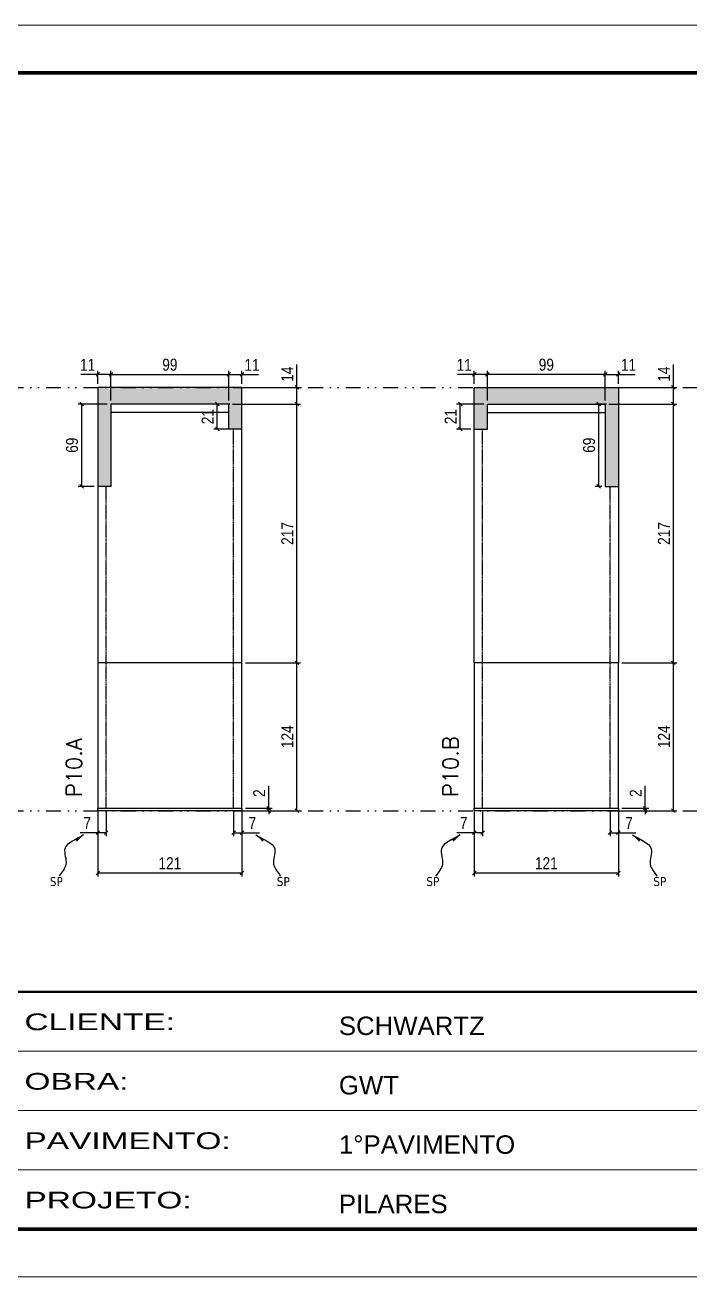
# Model space of a CAD drawing. Extents: x 13770 to 23315, y 867 to 16997.
# Drawn here: x 14821 to 15380, y 11204 to 12254 of the extents above; entities that cross this region are included whole.
import ezdxf

# ---------------------------------------------------------------- set-up
doc = ezdxf.new("R2010")
doc.units = 0
for name, pattern in [('CONTINUO', [0]), ('DASHED', [0.75, 0.5, -0.25]), ('DIVIDE2', [0.625, 0.25, -0.125, 0, -0.125, 0, -0.125]), ('HIDDEN', [0.375, 0.25, -0.125])]:
    doc.linetypes.add(name, pattern=pattern)
for name, color, linetype in [('COTA', 241, 'Continuous'), ('Nível', 160, 'Continuous'), ('Painéis', 200, 'Continuous'), ('SARR_2.2x7', 40, 'Continuous'), ('Sarrafo de Pressão', 42, 'HIDDEN'), ('texto', 7, 'Continuous')]:
    doc.layers.add(name, color=color, linetype=linetype)
for name, color, linetype, lineweight in [('Folhas', 255, 'Continuous', 9), ('SARRAFO DE PRESSAO', 251, 'DASHED', 9), ('Texto Seção', 7, 'Continuous', 15)]:
    doc.layers.add(name, color=color, linetype=linetype, lineweight=lineweight)
doc.styles.add('ARIAL', font='arial.ttf')
doc.styles.add('COTA TECNICA', font='techl___.ttf', dxfattribs={"height": 10})
doc.styles.add('COTA TECNICA-50', font='techl___.ttf', dxfattribs={"height": 10})
doc.styles.add('REGUA-120', font='ROMANS.shx', dxfattribs={"height": 15})
doc.styles.get("Standard").update_dxf_attribs({"font": 'arial.ttf'})
doc.styles.add('Tecnologia', font='')
doc.styles.get('Tecnologia').set_extended_font_data('Forgotten Futurist')
doc.dimstyles.new('COTA PAINEL-50', dxfattribs={"dimtxt": 10, "dimasz": 3, "dimexe": 3, "dimexo": 3, "dimgap": 3, "dimtad": 1, "dimdec": 1, "dimzin": 12, "dimdsep": 46, "dimtxsty": 'COTA TECNICA-50', "dimblk1": 'OBLIQUE', "dimblk2": 'OBLIQUE', "dimsah": 1, "dimcen": 0.9, "dimclrd": 4, "dimclre": 4, "dimclrt": 240, "dimadec": 1, "dimazin": 3, "dimtfac": 1, "dimtdec": 1, "dimtmove": 0, "dimatfit": 3, "dimfxl": 1, "dimtolj": 1, "dimtzin": 12, "dimarcsym": 0})
doc.dimstyles.new('PAINEL', dxfattribs={"dimtxt": 10, "dimasz": 3, "dimexe": 3, "dimexo": 3, "dimgap": 3, "dimtad": 1, "dimdec": 1, "dimzin": 12, "dimdsep": 46, "dimtxsty": 'COTA TECNICA', "dimblk1": 'OBLIQUE', "dimblk2": 'OBLIQUE', "dimsah": 1, "dimcen": 0.9, "dimclrd": 4, "dimclre": 4, "dimclrt": 240, "dimadec": 1, "dimazin": 3, "dimtfac": 1, "dimtdec": 1, "dimtmove": 0, "dimatfit": 3, "dimfxl": 1, "dimtolj": 1, "dimtzin": 12, "dimarcsym": 0})
doc.dimstyles.get("Standard").update_dxf_attribs({"dimtxt": 0.18, "dimasz": 0.18, "dimexe": 0.18, "dimexo": 0.0625, "dimgap": 0.09, "dimtad": 0, "dimtih": 1, "dimtoh": 1, "dimdec": 4, "dimzin": 0, "dimdsep": 46, "dimtxsty": 'Standard', "dimcen": 0.09, "dimadec": 0, "dimazin": 0, "dimtfac": 1, "dimtdec": 4, "dimtofl": 0, "dimtmove": 0, "dimatfit": 3, "dimfxl": 1, "dimtolj": 1, "dimtzin": 0, "dimarcsym": 0})
pattern_1 = [(50, (-44.088, 0), (5.4655401, -0.4781726), [0.5715, -6.2865]), (355, (-44.088, 0), (-1.0573026, 5.7317054), [0.4572, -5.0292175]), (100.451445, (-43.6324, -0.04), (4.4082374, 5.2535326), [0.4857003, -5.3427073]), (46.1842, (-44.088, 1.524), (8.1323712, -1.2612698), [0.85725, -9.42975]), (96.635558, (-43.41, 1.419), (7.122124, 7.4227837), [0.7285507, -8.0140682]), (351.18415, (-44.088, 1.524), (7.122124, 7.4227837), [0.685799, -7.543792]), (21, (-43.326, 1.143), (4.5484317, -3.0679559), [0.5715, -6.2865]), (326, (-43.326, 1.143), (1.8540609, 5.525639), [0.4572, -5.0292]), (71.451445, (-42.947, 0.8873), (6.4024926, 2.457683), [0.4857003, -5.3426981]), (37.5, (-44.0879, 0), (0.0926581, 2.53665117), [0, -4.96824, 0, -5.1054, 0, -5.04825]), (7.5, (-44.088, 0), (2.00458988, 3.00541724), [0, -2.91084, 0, -4.85394, 0, -1.92405]), (327.5, (-45.7872, 0), (4.06771786, -0.17186232), [0, -1.905, 0, -5.9436, 0, -7.8867]), (317.5, (-46.549, 0), (4.44387544, 0.7627947), [0, -2.4765, 0, -3.94716, 0, -5.6007])]

# ---------------------------------------------------------------- blocks, each defined once
blk = doc.blocks.new('9999999999')
at = {"color": 30, "linetype": 'CONTINUO'}
for p, q in [((98564.6, 34379.6), (99584, 34379.6)), ((98564.6, 34329.8), (99488, 34329.8)), ((98564.6, 34280), (99488, 34280))]:
    blk.add_line(p, q, dxfattribs=at)
at = {"color": 30, "linetype": 'CONTINUO', "const_width": 2}
blk.add_lwpolyline([(99584, 34230.2), (99584, 34414.4, 0.414214), (99569, 34429.4), (98229, 34429.4, 0.414214), (98214, 34414.4), (98214, 34245.2, 0.414214), (98229, 34230.2), (99584, 34230.2)], format="xyb", dxfattribs=at)
at = {"layer": 'Folhas'}
blk.add_lwpolyline([(98139, 34190.2), (99624, 34190.2), (99624, 35240.2), (98139, 35240.2)], close=True, dxfattribs=at)
at = {"layer": 'Folhas', "color": 30, "const_width": 3}
blk.add_lwpolyline([(98214, 34230.2), (99584, 34230.2), (99584, 35200.2), (98214, 35200.2)], close=True, dxfattribs=at)
at = {"color": 7, "linetype": 'Continuous', "ltscale": 5, "style": 'ARIAL'}
for s, height, p in [('SCHWARTZ', 15.48, (98837.7, 34393.1)), ('GWT', 15.48, (98837.7, 34343.3)), ('1°PAVIMENTO', 15.483, (98837.7, 34293.5)), ('PILARES', 15.48, (98837.7, 34243.7))]:
    blk.add_text(s, height=height, dxfattribs=at).set_placement(p)
at = {"layer": 'Folhas', "color": 7, "style": 'Tecnologia', "width": 1.5}
for s, p in [('CLIENTE:', (98573.7, 34397.2)), ('OBRA:', (98573.7, 34347.3)), ('PAVIMENTO:', (98573.7, 34297.5)), ('PROJETO:', (98573.7, 34247.7))]:
    blk.add_text(s, height=14, dxfattribs=at).set_placement(p)
blk = doc.blocks.new('_Oblique')
at = {"color": 0, "linetype": 'ByBlock', "lineweight": -2}
blk.add_line((-0.5, -0.5), (0.5, 0.5), dxfattribs=at)
blk = doc.blocks.new('*D389')
at = {"layer": 'COTA', "color": 4, "lineweight": -2, "transparency": 16777216}
for p, q in [((14882.3, 11594.3), (14882.3, 11540.1)), ((15003.3, 11594.3), (15003.3, 11540.1)), ((14882.3, 11543.1), (15003.3, 11543.1))]:
    blk.add_line(p, q, dxfattribs=at)
at = {"layer": 'Defpoints', "color": 0, "transparency": 16777216}
for p in [(14882.3, 11597.3), (15003.3, 11597.3), (15003.3, 11543.1)]:
    blk.add_point(p, dxfattribs=at)
at = {"layer": 'COTA', "color": 4, "lineweight": -2, "transparency": 16777216, "xscale": 3, "yscale": 3, "zscale": 3, "rotation": 180}
blk.add_blockref('_Oblique', (14882.3, 11543.1), dxfattribs=at)
at = {"layer": 'COTA', "color": 4, "lineweight": -2, "transparency": 16777216, "xscale": 3, "yscale": 3, "zscale": 3}
blk.add_blockref('_Oblique', (15003.3, 11543.1), dxfattribs=at)
at = {"layer": 'COTA', "color": 240, "transparency": 16777216, "insert": (14942.8, 11551.2), "char_height": 10, "attachment_point": 5, "style": 'COTA TECNICA'}
blk.add_mtext('\\A1;121', dxfattribs=at)
blk = doc.blocks.new('*D390')
at = {"layer": 'COTA', "color": 4, "lineweight": -2, "transparency": 16777216}
for p, q in [((15006.3, 11719.3), (15052.5, 11719.3)), ((15049.5, 11595.3), (15049.5, 11719.3)), ((15006.3, 11595.3), (15052.5, 11595.3))]:
    blk.add_line(p, q, dxfattribs=at)
at = {"layer": 'Defpoints', "color": 0, "transparency": 16777216}
for p in [(15003.3, 11719.3), (15049.5, 11719.3), (15003.3, 11595.3)]:
    blk.add_point(p, dxfattribs=at)
at = {"layer": 'COTA', "color": 4, "lineweight": -2, "transparency": 16777216, "xscale": 3, "yscale": 3, "zscale": 3}
for p, rotation in [((15049.5, 11719.3), 90), ((15049.5, 11595.3), 270)]:
    blk.add_blockref('_Oblique', p, dxfattribs=dict(at, rotation=rotation))
at = {"layer": 'COTA', "color": 240, "transparency": 16777216, "insert": (15041.4, 11657.3), "char_height": 10, "attachment_point": 5, "rotation": 90, "style": 'COTA TECNICA-50'}
blk.add_mtext('\\A1;124', dxfattribs=at)
blk = doc.blocks.new('*D391')
at = {"layer": 'COTA', "color": 4, "lineweight": -2, "transparency": 16777216}
for p, q in [((15025.8, 11597.3), (15025.8, 11616.1)), ((15006.3, 11597.3), (15028.8, 11597.3)), ((15006.3, 11595.3), (15028.8, 11595.3)), ((15025.8, 11595.3), (15025.8, 11597.3)), ((15025.8, 11595.3), (15025.8, 11592.3))]:
    blk.add_line(p, q, dxfattribs=at)
at = {"layer": 'Defpoints', "color": 0, "transparency": 16777216}
for p in [(15003.3, 11597.3), (15003.3, 11595.3), (15025.8, 11595.3)]:
    blk.add_point(p, dxfattribs=at)
at = {"layer": 'COTA', "color": 4, "lineweight": -2, "transparency": 16777216, "xscale": 3, "yscale": 3, "zscale": 3}
for p, rotation in [((15025.8, 11597.3), 270), ((15025.8, 11595.3), 90)]:
    blk.add_blockref('_Oblique', p, dxfattribs=dict(at, rotation=rotation))
at = {"layer": 'COTA', "color": 240, "transparency": 16777216, "insert": (15017.8, 11610), "char_height": 10, "attachment_point": 5, "rotation": 90, "style": 'COTA TECNICA-50'}
blk.add_mtext('\\A1;2', dxfattribs=at)
blk = doc.blocks.new('*D392')
at = {"layer": 'COTA', "color": 4, "lineweight": -2, "transparency": 16777216}
for p, q in [((14882.3, 11592.3), (14882.3, 11573.8)), ((14889.3, 11594.3), (14889.3, 11573.8)), ((14882.3, 11576.8), (14867.5, 11576.8)), ((14889.3, 11576.8), (14882.3, 11576.8))]:
    blk.add_line(p, q, dxfattribs=at)
at = {"layer": 'Defpoints', "color": 0, "transparency": 16777216}
for p in [(14882.3, 11595.3), (14889.3, 11597.3), (14882.3, 11576.8)]:
    blk.add_point(p, dxfattribs=at)
at = {"layer": 'COTA', "color": 4, "lineweight": -2, "transparency": 16777216, "xscale": 3, "yscale": 3, "zscale": 3, "rotation": 180}
blk.add_blockref('_Oblique', (14882.3, 11576.8), dxfattribs=at)
at = {"layer": 'COTA', "color": 4, "lineweight": -2, "transparency": 16777216, "xscale": 3, "yscale": 3, "zscale": 3}
blk.add_blockref('_Oblique', (14889.3, 11576.8), dxfattribs=at)
at = {"layer": 'COTA', "color": 240, "transparency": 16777216, "insert": (14873.4, 11584.9), "char_height": 10, "attachment_point": 5, "style": 'COTA TECNICA-50'}
blk.add_mtext('\\A1;7', dxfattribs=at)
blk = doc.blocks.new('*D393')
at = {"layer": 'COTA', "color": 4, "lineweight": -2, "transparency": 16777216}
for p, q in [((14996.3, 11594.3), (14996.3, 11573.8)), ((15003.3, 11592.3), (15003.3, 11573.8)), ((14996.3, 11576.8), (15003.3, 11576.8)), ((15003.3, 11576.8), (15018, 11576.8))]:
    blk.add_line(p, q, dxfattribs=at)
at = {"layer": 'Defpoints', "color": 0, "transparency": 16777216}
for p in [(14996.3, 11597.3), (15003.3, 11595.3), (15003.3, 11576.8)]:
    blk.add_point(p, dxfattribs=at)
at = {"layer": 'COTA', "color": 4, "lineweight": -2, "transparency": 16777216, "xscale": 3, "yscale": 3, "zscale": 3, "rotation": 180}
blk.add_blockref('_Oblique', (14996.3, 11576.8), dxfattribs=at)
at = {"layer": 'COTA', "color": 4, "lineweight": -2, "transparency": 16777216, "xscale": 3, "yscale": 3, "zscale": 3}
blk.add_blockref('_Oblique', (15003.3, 11576.8), dxfattribs=at)
at = {"layer": 'COTA', "color": 240, "transparency": 16777216, "insert": (15012.1, 11584.9), "char_height": 10, "attachment_point": 5, "style": 'COTA TECNICA-50'}
blk.add_mtext('\\A1;7', dxfattribs=at)
blk = doc.blocks.new('*D394')
at = {"layer": 'COTA', "color": 4, "lineweight": -2, "transparency": 16777216}
for p, q in [((14995.3, 11936.3), (15052.5, 11936.3)), ((15049.5, 11719.3), (15049.5, 11936.3)), ((15006.3, 11719.3), (15052.5, 11719.3))]:
    blk.add_line(p, q, dxfattribs=at)
at = {"layer": 'Defpoints', "color": 0, "transparency": 16777216}
for p in [(14992.3, 11936.3), (15049.5, 11936.3), (15003.3, 11719.3)]:
    blk.add_point(p, dxfattribs=at)
at = {"layer": 'COTA', "color": 4, "lineweight": -2, "transparency": 16777216, "xscale": 3, "yscale": 3, "zscale": 3}
for p, rotation in [((15049.5, 11936.3), 90), ((15049.5, 11719.3), 270)]:
    blk.add_blockref('_Oblique', p, dxfattribs=dict(at, rotation=rotation))
at = {"layer": 'COTA', "color": 240, "transparency": 16777216, "insert": (15041.4, 11827.8), "char_height": 10, "attachment_point": 5, "rotation": 90, "style": 'COTA TECNICA'}
blk.add_mtext('\\A1;217', dxfattribs=at)
blk = doc.blocks.new('*D395')
at = {"layer": 'COTA', "color": 4, "lineweight": -2, "transparency": 16777216}
for p, q in [((15049.5, 11950.3), (15049.5, 11969.4)), ((15006.3, 11950.3), (15052.5, 11950.3)), ((15049.5, 11936.3), (15049.5, 11950.3)), ((14995.3, 11936.3), (15052.5, 11936.3))]:
    blk.add_line(p, q, dxfattribs=at)
at = {"layer": 'Defpoints', "color": 0, "transparency": 16777216}
for p in [(15003.3, 11950.3), (15049.5, 11950.3), (14992.3, 11936.3)]:
    blk.add_point(p, dxfattribs=at)
at = {"layer": 'COTA', "color": 4, "lineweight": -2, "transparency": 16777216, "xscale": 3, "yscale": 3, "zscale": 3}
for p, rotation in [((15049.5, 11950.3), 90), ((15049.5, 11936.3), 270)]:
    blk.add_blockref('_Oblique', p, dxfattribs=dict(at, rotation=rotation))
at = {"layer": 'COTA', "color": 240, "transparency": 16777216, "insert": (15041.4, 11961.4), "char_height": 10, "attachment_point": 5, "rotation": 90, "style": 'COTA TECNICA'}
blk.add_mtext('\\A1;14', dxfattribs=at)
blk = doc.blocks.new('*D396')
at = {"layer": 'COTA', "color": 4, "lineweight": -2, "transparency": 16777216}
for p, q in [((14882.3, 11961.2), (14868.2, 11961.2)), ((14882.3, 11953.3), (14882.3, 11964.2)), ((14893.3, 11961.2), (14882.3, 11961.2)), ((14893.3, 11939.3), (14893.3, 11964.2))]:
    blk.add_line(p, q, dxfattribs=at)
at = {"layer": 'Defpoints', "color": 0, "transparency": 16777216}
for p in [(14882.3, 11961.2), (14882.3, 11950.3), (14893.3, 11936.3)]:
    blk.add_point(p, dxfattribs=at)
at = {"layer": 'COTA', "color": 4, "lineweight": -2, "transparency": 16777216, "xscale": 3, "yscale": 3, "zscale": 3, "rotation": 180}
blk.add_blockref('_Oblique', (14882.3, 11961.2), dxfattribs=at)
at = {"layer": 'COTA', "color": 4, "lineweight": -2, "transparency": 16777216, "xscale": 3, "yscale": 3, "zscale": 3}
blk.add_blockref('_Oblique', (14893.3, 11961.2), dxfattribs=at)
at = {"layer": 'COTA', "color": 240, "transparency": 16777216, "insert": (14873.7, 11969.2), "char_height": 10, "attachment_point": 5, "style": 'COTA TECNICA'}
blk.add_mtext('\\A1;11', dxfattribs=at)
blk = doc.blocks.new('*D397')
at = {"layer": 'COTA', "color": 4, "lineweight": -2, "transparency": 16777216}
for p, q in [((14992.3, 11939.3), (14992.3, 11964.2)), ((14992.3, 11961.2), (15003.3, 11961.2)), ((15003.3, 11953.3), (15003.3, 11964.2)), ((15003.3, 11961.2), (15017.3, 11961.2))]:
    blk.add_line(p, q, dxfattribs=at)
at = {"layer": 'Defpoints', "color": 0, "transparency": 16777216}
for p in [(15003.3, 11961.2), (15003.3, 11950.3), (14992.3, 11936.3)]:
    blk.add_point(p, dxfattribs=at)
at = {"layer": 'COTA', "color": 4, "lineweight": -2, "transparency": 16777216, "xscale": 3, "yscale": 3, "zscale": 3, "rotation": 180}
blk.add_blockref('_Oblique', (14992.3, 11961.2), dxfattribs=at)
at = {"layer": 'COTA', "color": 4, "lineweight": -2, "transparency": 16777216, "xscale": 3, "yscale": 3, "zscale": 3}
blk.add_blockref('_Oblique', (15003.3, 11961.2), dxfattribs=at)
at = {"layer": 'COTA', "color": 240, "transparency": 16777216, "insert": (15011.8, 11969.2), "char_height": 10, "attachment_point": 5, "style": 'COTA TECNICA'}
blk.add_mtext('\\A1;11', dxfattribs=at)
blk = doc.blocks.new('*D398')
at = {"layer": 'COTA', "color": 4, "lineweight": -2, "transparency": 16777216}
for p, q in [((14893.3, 11939.3), (14893.3, 11964.2)), ((14893.3, 11961.2), (14992.3, 11961.2)), ((14992.3, 11939.3), (14992.3, 11964.2))]:
    blk.add_line(p, q, dxfattribs=at)
at = {"layer": 'Defpoints', "color": 0, "transparency": 16777216}
for p in [(14992.3, 11961.2), (14893.3, 11936.3), (14992.3, 11936.3)]:
    blk.add_point(p, dxfattribs=at)
at = {"layer": 'COTA', "color": 4, "lineweight": -2, "transparency": 16777216, "xscale": 3, "yscale": 3, "zscale": 3, "rotation": 180}
blk.add_blockref('_Oblique', (14893.3, 11961.2), dxfattribs=at)
at = {"layer": 'COTA', "color": 4, "lineweight": -2, "transparency": 16777216, "xscale": 3, "yscale": 3, "zscale": 3}
blk.add_blockref('_Oblique', (14992.3, 11961.2), dxfattribs=at)
at = {"layer": 'COTA', "color": 240, "transparency": 16777216, "insert": (14942.8, 11969.3), "char_height": 10, "attachment_point": 5, "style": 'COTA TECNICA'}
blk.add_mtext('\\A1;99', dxfattribs=at)
blk = doc.blocks.new('*D399')
at = {"layer": 'COTA', "color": 4, "lineweight": -2, "transparency": 16777216}
for p, q in [((14890.3, 11936.3), (14865.8, 11936.3)), ((14868.8, 11867.3), (14868.8, 11936.3)), ((14879.3, 11867.3), (14865.8, 11867.3))]:
    blk.add_line(p, q, dxfattribs=at)
at = {"layer": 'Defpoints', "color": 0, "transparency": 16777216}
for p in [(14868.8, 11936.3), (14893.3, 11936.3), (14882.3, 11867.3)]:
    blk.add_point(p, dxfattribs=at)
at = {"layer": 'COTA', "color": 4, "lineweight": -2, "transparency": 16777216, "xscale": 3, "yscale": 3, "zscale": 3}
for p, rotation in [((14868.8, 11936.3), 90), ((14868.8, 11867.3), 270)]:
    blk.add_blockref('_Oblique', p, dxfattribs=dict(at, rotation=rotation))
at = {"layer": 'COTA', "color": 240, "transparency": 16777216, "insert": (14860.7, 11901.8), "char_height": 10, "attachment_point": 5, "rotation": 90, "style": 'COTA TECNICA'}
blk.add_mtext('\\A1;69', dxfattribs=at)
blk = doc.blocks.new('*D400')
at = {"layer": 'COTA', "color": 4, "lineweight": -2, "transparency": 16777216}
for p, q in [((14993.3, 11936.3), (14979.6, 11936.3)), ((14982.6, 11915.3), (14982.6, 11936.3)), ((14993.3, 11915.3), (14979.6, 11915.3))]:
    blk.add_line(p, q, dxfattribs=at)
at = {"layer": 'Defpoints', "color": 0, "transparency": 16777216}
for p in [(14982.6, 11936.3), (14996.3, 11936.3), (14996.3, 11915.3)]:
    blk.add_point(p, dxfattribs=at)
at = {"layer": 'COTA', "color": 4, "lineweight": -2, "transparency": 16777216, "xscale": 3, "yscale": 3, "zscale": 3}
for p, rotation in [((14982.6, 11936.3), 90), ((14982.6, 11915.3), 270)]:
    blk.add_blockref('_Oblique', p, dxfattribs=dict(at, rotation=rotation))
at = {"layer": 'COTA', "color": 240, "transparency": 16777216, "insert": (14974.5, 11925.8), "char_height": 10, "attachment_point": 5, "rotation": 90, "style": 'COTA TECNICA'}
blk.add_mtext('\\A1;21', dxfattribs=at)
blk = doc.blocks.new('*D401')
at = {"layer": 'COTA', "color": 4, "lineweight": -2, "transparency": 16777216}
for p, q in [((15198.4, 11594.3), (15198.4, 11540.1)), ((15319.4, 11594.3), (15319.4, 11540.1)), ((15198.4, 11543.1), (15319.4, 11543.1))]:
    blk.add_line(p, q, dxfattribs=at)
at = {"layer": 'Defpoints', "color": 0, "transparency": 16777216}
for p in [(15198.4, 11597.3), (15319.4, 11597.3), (15319.4, 11543.1)]:
    blk.add_point(p, dxfattribs=at)
at = {"layer": 'COTA', "color": 4, "lineweight": -2, "transparency": 16777216, "xscale": 3, "yscale": 3, "zscale": 3, "rotation": 180}
blk.add_blockref('_Oblique', (15198.4, 11543.1), dxfattribs=at)
at = {"layer": 'COTA', "color": 4, "lineweight": -2, "transparency": 16777216, "xscale": 3, "yscale": 3, "zscale": 3}
blk.add_blockref('_Oblique', (15319.4, 11543.1), dxfattribs=at)
at = {"layer": 'COTA', "color": 240, "transparency": 16777216, "insert": (15258.9, 11551.2), "char_height": 10, "attachment_point": 5, "style": 'COTA TECNICA'}
blk.add_mtext('\\A1;121', dxfattribs=at)
blk = doc.blocks.new('*D402')
at = {"layer": 'COTA', "color": 4, "lineweight": -2, "transparency": 16777216}
for p, q in [((15322.4, 11719.3), (15368.6, 11719.3)), ((15365.6, 11595.3), (15365.6, 11719.3)), ((15322.4, 11595.3), (15368.6, 11595.3))]:
    blk.add_line(p, q, dxfattribs=at)
at = {"layer": 'Defpoints', "color": 0, "transparency": 16777216}
for p in [(15319.4, 11719.3), (15365.6, 11719.3), (15319.4, 11595.3)]:
    blk.add_point(p, dxfattribs=at)
at = {"layer": 'COTA', "color": 4, "lineweight": -2, "transparency": 16777216, "xscale": 3, "yscale": 3, "zscale": 3}
for p, rotation in [((15365.6, 11719.3), 90), ((15365.6, 11595.3), 270)]:
    blk.add_blockref('_Oblique', p, dxfattribs=dict(at, rotation=rotation))
at = {"layer": 'COTA', "color": 240, "transparency": 16777216, "insert": (15357.6, 11657.3), "char_height": 10, "attachment_point": 5, "rotation": 90, "style": 'COTA TECNICA-50'}
blk.add_mtext('\\A1;124', dxfattribs=at)
blk = doc.blocks.new('*D403')
at = {"layer": 'COTA', "color": 4, "lineweight": -2, "transparency": 16777216}
for p, q in [((15341.9, 11597.3), (15341.9, 11616.1)), ((15322.4, 11597.3), (15344.9, 11597.3)), ((15322.4, 11595.3), (15344.9, 11595.3)), ((15341.9, 11595.3), (15341.9, 11597.3)), ((15341.9, 11595.3), (15341.9, 11592.3))]:
    blk.add_line(p, q, dxfattribs=at)
at = {"layer": 'Defpoints', "color": 0, "transparency": 16777216}
for p in [(15319.4, 11597.3), (15319.4, 11595.3), (15341.9, 11595.3)]:
    blk.add_point(p, dxfattribs=at)
at = {"layer": 'COTA', "color": 4, "lineweight": -2, "transparency": 16777216, "xscale": 3, "yscale": 3, "zscale": 3}
for p, rotation in [((15341.9, 11597.3), 270), ((15341.9, 11595.3), 90)]:
    blk.add_blockref('_Oblique', p, dxfattribs=dict(at, rotation=rotation))
at = {"layer": 'COTA', "color": 240, "transparency": 16777216, "insert": (15333.9, 11610), "char_height": 10, "attachment_point": 5, "rotation": 90, "style": 'COTA TECNICA-50'}
blk.add_mtext('\\A1;2', dxfattribs=at)
blk = doc.blocks.new('*D404')
at = {"layer": 'COTA', "color": 4, "lineweight": -2, "transparency": 16777216}
for p, q in [((15198.4, 11592.3), (15198.4, 11573.8)), ((15205.4, 11594.3), (15205.4, 11573.8)), ((15198.4, 11576.8), (15183.7, 11576.8)), ((15205.4, 11576.8), (15198.4, 11576.8))]:
    blk.add_line(p, q, dxfattribs=at)
at = {"layer": 'Defpoints', "color": 0, "transparency": 16777216}
for p in [(15198.4, 11595.3), (15205.4, 11597.3), (15198.4, 11576.8)]:
    blk.add_point(p, dxfattribs=at)
at = {"layer": 'COTA', "color": 4, "lineweight": -2, "transparency": 16777216, "xscale": 3, "yscale": 3, "zscale": 3, "rotation": 180}
blk.add_blockref('_Oblique', (15198.4, 11576.8), dxfattribs=at)
at = {"layer": 'COTA', "color": 4, "lineweight": -2, "transparency": 16777216, "xscale": 3, "yscale": 3, "zscale": 3}
blk.add_blockref('_Oblique', (15205.4, 11576.8), dxfattribs=at)
at = {"layer": 'COTA', "color": 240, "transparency": 16777216, "insert": (15189.5, 11584.9), "char_height": 10, "attachment_point": 5, "style": 'COTA TECNICA-50'}
blk.add_mtext('\\A1;7', dxfattribs=at)
blk = doc.blocks.new('*D405')
at = {"layer": 'COTA', "color": 4, "lineweight": -2, "transparency": 16777216}
for p, q in [((15312.4, 11594.3), (15312.4, 11573.8)), ((15319.4, 11592.3), (15319.4, 11573.8)), ((15312.4, 11576.8), (15319.4, 11576.8)), ((15319.4, 11576.8), (15334.1, 11576.8))]:
    blk.add_line(p, q, dxfattribs=at)
at = {"layer": 'Defpoints', "color": 0, "transparency": 16777216}
for p in [(15312.4, 11597.3), (15319.4, 11595.3), (15319.4, 11576.8)]:
    blk.add_point(p, dxfattribs=at)
at = {"layer": 'COTA', "color": 4, "lineweight": -2, "transparency": 16777216, "xscale": 3, "yscale": 3, "zscale": 3, "rotation": 180}
blk.add_blockref('_Oblique', (15312.4, 11576.8), dxfattribs=at)
at = {"layer": 'COTA', "color": 4, "lineweight": -2, "transparency": 16777216, "xscale": 3, "yscale": 3, "zscale": 3}
blk.add_blockref('_Oblique', (15319.4, 11576.8), dxfattribs=at)
at = {"layer": 'COTA', "color": 240, "transparency": 16777216, "insert": (15328.3, 11584.9), "char_height": 10, "attachment_point": 5, "style": 'COTA TECNICA-50'}
blk.add_mtext('\\A1;7', dxfattribs=at)
blk = doc.blocks.new('*D406')
at = {"layer": 'COTA', "color": 4, "lineweight": -2, "transparency": 16777216}
for p, q in [((15308.4, 11939.3), (15308.4, 11964.2)), ((15308.4, 11961.2), (15319.4, 11961.2)), ((15319.4, 11953.3), (15319.4, 11964.2)), ((15319.4, 11961.2), (15333.5, 11961.2))]:
    blk.add_line(p, q, dxfattribs=at)
at = {"layer": 'Defpoints', "color": 0, "transparency": 16777216}
for p in [(15319.4, 11961.2), (15319.4, 11950.3), (15308.4, 11936.3)]:
    blk.add_point(p, dxfattribs=at)
at = {"layer": 'COTA', "color": 4, "lineweight": -2, "transparency": 16777216, "xscale": 3, "yscale": 3, "zscale": 3, "rotation": 180}
blk.add_blockref('_Oblique', (15308.4, 11961.2), dxfattribs=at)
at = {"layer": 'COTA', "color": 4, "lineweight": -2, "transparency": 16777216, "xscale": 3, "yscale": 3, "zscale": 3}
blk.add_blockref('_Oblique', (15319.4, 11961.2), dxfattribs=at)
at = {"layer": 'COTA', "color": 240, "transparency": 16777216, "insert": (15327.9, 11969.2), "char_height": 10, "attachment_point": 5, "style": 'COTA TECNICA'}
blk.add_mtext('\\A1;11', dxfattribs=at)
blk = doc.blocks.new('*D407')
at = {"layer": 'COTA', "color": 4, "lineweight": -2, "transparency": 16777216}
for p, q in [((15198.4, 11961.2), (15184.3, 11961.2)), ((15198.4, 11953.3), (15198.4, 11964.2)), ((15209.4, 11961.2), (15198.4, 11961.2)), ((15209.4, 11939.3), (15209.4, 11964.2))]:
    blk.add_line(p, q, dxfattribs=at)
at = {"layer": 'Defpoints', "color": 0, "transparency": 16777216}
for p in [(15198.4, 11961.2), (15198.4, 11950.3), (15209.4, 11936.3)]:
    blk.add_point(p, dxfattribs=at)
at = {"layer": 'COTA', "color": 4, "lineweight": -2, "transparency": 16777216, "xscale": 3, "yscale": 3, "zscale": 3, "rotation": 180}
blk.add_blockref('_Oblique', (15198.4, 11961.2), dxfattribs=at)
at = {"layer": 'COTA', "color": 4, "lineweight": -2, "transparency": 16777216, "xscale": 3, "yscale": 3, "zscale": 3}
blk.add_blockref('_Oblique', (15209.4, 11961.2), dxfattribs=at)
at = {"layer": 'COTA', "color": 240, "transparency": 16777216, "insert": (15189.9, 11969.2), "char_height": 10, "attachment_point": 5, "style": 'COTA TECNICA'}
blk.add_mtext('\\A1;11', dxfattribs=at)
blk = doc.blocks.new('*D408')
at = {"layer": 'COTA', "color": 4, "lineweight": -2, "transparency": 16777216}
for p, q in [((15209.4, 11939.3), (15209.4, 11964.2)), ((15308.4, 11961.2), (15209.4, 11961.2)), ((15308.4, 11939.3), (15308.4, 11964.2))]:
    blk.add_line(p, q, dxfattribs=at)
at = {"layer": 'Defpoints', "color": 0, "transparency": 16777216}
for p in [(15209.4, 11961.2), (15209.4, 11936.3), (15308.4, 11936.3)]:
    blk.add_point(p, dxfattribs=at)
at = {"layer": 'COTA', "color": 4, "lineweight": -2, "transparency": 16777216, "xscale": 3, "yscale": 3, "zscale": 3, "rotation": 180}
blk.add_blockref('_Oblique', (15209.4, 11961.2), dxfattribs=at)
at = {"layer": 'COTA', "color": 4, "lineweight": -2, "transparency": 16777216, "xscale": 3, "yscale": 3, "zscale": 3}
blk.add_blockref('_Oblique', (15308.4, 11961.2), dxfattribs=at)
at = {"layer": 'COTA', "color": 240, "transparency": 16777216, "insert": (15258.9, 11969.3), "char_height": 10, "attachment_point": 5, "style": 'COTA TECNICA'}
blk.add_mtext('\\A1;99', dxfattribs=at)
blk = doc.blocks.new('*D409')
at = {"layer": 'COTA', "color": 4, "lineweight": -2, "transparency": 16777216}
for p, q in [((15206.4, 11936.3), (15183.6, 11936.3)), ((15186.6, 11915.3), (15186.6, 11936.3)), ((15195.4, 11915.3), (15183.6, 11915.3))]:
    blk.add_line(p, q, dxfattribs=at)
at = {"layer": 'Defpoints', "color": 0, "transparency": 16777216}
for p in [(15186.6, 11936.3), (15209.4, 11936.3), (15198.4, 11915.3)]:
    blk.add_point(p, dxfattribs=at)
at = {"layer": 'COTA', "color": 4, "lineweight": -2, "transparency": 16777216, "xscale": 3, "yscale": 3, "zscale": 3}
for p, rotation in [((15186.6, 11936.3), 90), ((15186.6, 11915.3), 270)]:
    blk.add_blockref('_Oblique', p, dxfattribs=dict(at, rotation=rotation))
at = {"layer": 'COTA', "color": 240, "transparency": 16777216, "insert": (15178.6, 11925.8), "char_height": 10, "attachment_point": 5, "rotation": 90, "style": 'COTA TECNICA'}
blk.add_mtext('\\A1;21', dxfattribs=at)
blk = doc.blocks.new('*D410')
at = {"layer": 'COTA', "color": 4, "lineweight": -2, "transparency": 16777216}
for p, q in [((15309.4, 11936.3), (15299.9, 11936.3)), ((15302.9, 11867.3), (15302.9, 11936.3)), ((15305.4, 11867.3), (15299.9, 11867.3))]:
    blk.add_line(p, q, dxfattribs=at)
at = {"layer": 'Defpoints', "color": 0, "transparency": 16777216}
for p in [(15302.9, 11936.3), (15312.4, 11936.3), (15308.4, 11867.3)]:
    blk.add_point(p, dxfattribs=at)
at = {"layer": 'COTA', "color": 4, "lineweight": -2, "transparency": 16777216, "xscale": 3, "yscale": 3, "zscale": 3}
for p, rotation in [((15302.9, 11936.3), 90), ((15302.9, 11867.3), 270)]:
    blk.add_blockref('_Oblique', p, dxfattribs=dict(at, rotation=rotation))
at = {"layer": 'COTA', "color": 240, "transparency": 16777216, "insert": (15294.8, 11901.8), "char_height": 10, "attachment_point": 5, "rotation": 90, "style": 'COTA TECNICA'}
blk.add_mtext('\\A1;69', dxfattribs=at)
blk = doc.blocks.new('*D411')
at = {"layer": 'COTA', "color": 4, "lineweight": -2, "transparency": 16777216}
for p, q in [((15311.4, 11936.3), (15368.6, 11936.3)), ((15365.6, 11719.3), (15365.6, 11936.3)), ((15322.4, 11719.3), (15368.6, 11719.3))]:
    blk.add_line(p, q, dxfattribs=at)
at = {"layer": 'Defpoints', "color": 0, "transparency": 16777216}
for p in [(15308.4, 11936.3), (15365.6, 11936.3), (15319.4, 11719.3)]:
    blk.add_point(p, dxfattribs=at)
at = {"layer": 'COTA', "color": 4, "lineweight": -2, "transparency": 16777216, "xscale": 3, "yscale": 3, "zscale": 3}
for p, rotation in [((15365.6, 11936.3), 90), ((15365.6, 11719.3), 270)]:
    blk.add_blockref('_Oblique', p, dxfattribs=dict(at, rotation=rotation))
at = {"layer": 'COTA', "color": 240, "transparency": 16777216, "insert": (15357.6, 11827.8), "char_height": 10, "attachment_point": 5, "rotation": 90, "style": 'COTA TECNICA'}
blk.add_mtext('\\A1;217', dxfattribs=at)
blk = doc.blocks.new('*D412')
at = {"layer": 'COTA', "color": 4, "lineweight": -2, "transparency": 16777216}
for p, q in [((15365.6, 11950.3), (15365.6, 11969.4)), ((15322.4, 11950.3), (15368.6, 11950.3)), ((15365.6, 11936.3), (15365.6, 11950.3)), ((15311.4, 11936.3), (15368.6, 11936.3))]:
    blk.add_line(p, q, dxfattribs=at)
at = {"layer": 'Defpoints', "color": 0, "transparency": 16777216}
for p in [(15319.4, 11950.3), (15365.6, 11950.3), (15308.4, 11936.3)]:
    blk.add_point(p, dxfattribs=at)
at = {"layer": 'COTA', "color": 4, "lineweight": -2, "transparency": 16777216, "xscale": 3, "yscale": 3, "zscale": 3}
for p, rotation in [((15365.6, 11950.3), 90), ((15365.6, 11936.3), 270)]:
    blk.add_blockref('_Oblique', p, dxfattribs=dict(at, rotation=rotation))
at = {"layer": 'COTA', "color": 240, "transparency": 16777216, "insert": (15357.6, 11961.4), "char_height": 10, "attachment_point": 5, "rotation": 90, "style": 'COTA TECNICA'}
blk.add_mtext('\\A1;14', dxfattribs=at)

msp = doc.modelspace()

# ---------------------------------------------------------------- hatches: boundary and pattern name
at = {"layer": 'COTA'}
h = msp.add_hatch(dxfattribs=at)
h.set_pattern_fill('AR-CONC', color=256, scale=0.03)
h.set_pattern_definition(pattern_1)
h.paths.add_polyline_path([(14882.25, 11950.3), (14882.25, 11867.3), (14893.25, 11867.3), (14893.25, 11936.3), (14992.25, 11936.3), (14992.25, 11915.3), (15003.25, 11915.3), (15003.25, 11950.3)])
h = msp.add_hatch(dxfattribs=at)
h.set_pattern_fill('AR-CONC', color=256, scale=0.03)
h.set_pattern_definition(pattern_1)
h.paths.add_polyline_path([(15308.4, 11936.3), (15308.4, 11867.3), (15319.4, 11867.3), (15319.4, 11950.3), (15198.4, 11950.3), (15198.4, 11915.3), (15209.4, 11915.3), (15209.4, 11936.3)])

# ---------------------------------------------------------------- linework, layer by layer
for p, q in [((15003.25, 11950.3), (14882.25, 11950.3)), ((14882.25, 11950.3), (14882.25, 11867.3)), ((15003.25, 11915.3), (15003.25, 11950.3)), ((15198.4, 11915.3), (15198.4, 11950.3)), ((15198.4, 11950.3), (15319.4, 11950.3)), ((15319.4, 11950.3), (15319.4, 11867.3))]:
    msp.add_line(p, q, dxfattribs=at)
at = {"layer": 'Nível', "color": 4, "linetype": 'DIVIDE2', "ltscale": 50}
for p, q in [((13769.54, 11950.3), (15871, 11950.3)), ((13769.54, 11595.3), (21112.79, 11595.3))]:
    msp.add_line(p, q, dxfattribs=at)
at = {"layer": 'Painéis'}
for p, q in [((14992.25, 11936.3), (14893.25, 11936.3)), ((14893.25, 11936.3), (14893.25, 11867.3)), ((14992.25, 11915.3), (14992.25, 11936.3)), ((15209.4, 11915.3), (15209.4, 11936.3)), ((15209.4, 11936.3), (15308.4, 11936.3)), ((15308.4, 11936.3), (15308.4, 11867.3)), ((15003.25, 11915.3), (14992.25, 11915.3)), ((15003.25, 11719.3), (15003.25, 11915.3)), ((15198.4, 11719.3), (15198.4, 11915.3)), ((15198.4, 11915.3), (15209.4, 11915.3)), ((14893.25, 11867.3), (14882.25, 11867.3)), ((14882.25, 11867.3), (14882.25, 11719.3)), ((15308.4, 11867.3), (15319.4, 11867.3)), ((15319.4, 11867.3), (15319.4, 11719.3))]:
    msp.add_line(p, q, dxfattribs=at)
for points in [[(14882.25, 11597.3), (15003.25, 11597.3), (15003.25, 11719.3), (14882.25, 11719.3)], [(15198.4, 11597.3), (15319.4, 11597.3), (15319.4, 11719.3), (15198.4, 11719.3)], [(14882.25, 11597.3), (15003.25, 11597.3), (15003.25, 11595.3), (14882.25, 11595.3)], [(15198.4, 11597.3), (15319.4, 11597.3), (15319.4, 11595.3), (15198.4, 11595.3)]]:
    msp.add_lwpolyline(points, close=True, dxfattribs=at)
at = {"layer": 'SARR_2.2x7', "linetype": 'ByBlock'}
for p, q in [((14992.25, 11929.3), (14893.25, 11929.3)), ((15209.4, 11929.3), (15308.4, 11929.3))]:
    msp.add_line(p, q, dxfattribs=at)
at = {"layer": 'Sarrafo de Pressão'}
for p, q in [((14996.25, 11719.3), (14996.25, 11915.3)), ((15205.4, 11719.3), (15205.4, 11915.3)), ((14889.25, 11719.3), (14889.25, 11867.3)), ((15312.4, 11719.3), (15312.4, 11867.3)), ((14889.25, 11597.3), (14889.25, 11719.3)), ((14996.25, 11597.3), (14996.25, 11719.3)), ((15205.4, 11597.3), (15205.4, 11719.3)), ((15312.4, 11597.3), (15312.4, 11719.3))]:
    msp.add_line(p, q, dxfattribs=at)

# ---------------------------------------------------------------- block references
at = {"layer": 'SARRAFO DE PRESSAO', "color": 6, "linetype": 'ByBlock'}
msp.add_blockref('9999999999', (-83752.98, -22985.99), dxfattribs=at)

# ---------------------------------------------------------------- texts
at = {"layer": 'texto', "color": 0, "char_height": 7.5, "attachment_point": 5}
for insert in [(14847.48, 11535.81), (15038.03, 11535.81), (15163.62, 11535.81), (15354.18, 11535.81)]:
    msp.add_mtext('{\\fTahoma|b0|i0|c0|p34;\\C4;SP}', dxfattribs=dict(at, insert=insert))
at = {"layer": 'Texto Seção', "char_height": 13, "width": 285.3299, "attachment_point": 7, "rotation": 90, "style": 'REGUA-120'}
for s, insert in [('P10.A', (14868.78, 11606.55)), ('P10.B', (15184.93, 11606.55))]:
    msp.add_mtext(s, dxfattribs=dict(at, insert=insert))

# ---------------------------------------------------------------- dimensions: what is measured, and where the dimension line sits
at = {"layer": 'COTA'}
for base, p1, p2, dimstyle, picture, middle in [((14882.25, 11961.17), (14893.25, 11936.3), (14882.25, 11950.3), 'PAINEL', '*D396', (14873.71, 11969.23)), ((14992.25, 11961.17), (14893.25, 11936.3), (14992.25, 11936.3), 'PAINEL', '*D398', (14942.75, 11969.26)), ((15003.25, 11961.17), (14992.25, 11936.3), (15003.25, 11950.3), 'PAINEL', '*D397', (15011.8, 11969.23)), ((15003.25, 11576.79), (14996.25, 11597.3), (15003.25, 11595.3), 'COTA PAINEL-50', '*D393', (15012.12, 11584.87)), ((15319.4, 11576.79), (15312.4, 11597.3), (15319.4, 11595.3), 'COTA PAINEL-50', '*D405', (15328.27, 11584.87))]:
    dim = msp.add_linear_dim(base=base, p1=p1, p2=p2, dimstyle=dimstyle, dxfattribs=at)
    dim.commit()
    dim.dimension.update_dxf_attribs({"geometry": picture, "text_midpoint": middle})
for base, p1, p2, angle, dimstyle, picture, middle in [((15198.4, 11961.17), (15209.4, 11936.3), (15198.4, 11950.3), 180, 'PAINEL', '*D407', (15189.86, 11969.23)), ((15209.4, 11961.17), (15308.4, 11936.3), (15209.4, 11936.3), 180, 'PAINEL', '*D408', (15258.9, 11969.26)), ((15319.4, 11961.17), (15308.4, 11936.3), (15319.4, 11950.3), 180, 'PAINEL', '*D406', (15327.94, 11969.23)), ((15049.49, 11950.3), (14992.25, 11936.3), (15003.25, 11950.3), 90, 'PAINEL', '*D395', (15041.42, 11961.36)), ((15365.64, 11950.3), (15308.4, 11936.3), (15319.4, 11950.3), 90, 'PAINEL', '*D412', (15357.57, 11961.36)), ((14868.82, 11936.3), (14882.25, 11867.3), (14893.25, 11936.3), 90, 'PAINEL', '*D399', (14860.69, 11901.8)), ((14982.6, 11936.3), (14996.25, 11915.3), (14996.25, 11936.3), 90, 'PAINEL', '*D400', (14974.54, 11925.8)), ((15049.49, 11936.3), (15003.25, 11719.3), (14992.25, 11936.3), 90, 'PAINEL', '*D394', (15041.42, 11827.8)), ((15186.64, 11936.3), (15198.4, 11915.3), (15209.4, 11936.3), 90, 'PAINEL', '*D409', (15178.58, 11925.8)), ((15302.92, 11936.3), (15308.4, 11867.3), (15312.4, 11936.3), 90, 'PAINEL', '*D410', (15294.79, 11901.8)), ((15365.64, 11936.3), (15319.4, 11719.3), (15308.4, 11936.3), 90, 'PAINEL', '*D411', (15357.57, 11827.8)), ((15049.49, 11719.3), (15003.25, 11595.3), (15003.25, 11719.3), 90, 'COTA PAINEL-50', '*D390', (15041.42, 11657.3)), ((15365.64, 11719.3), (15319.4, 11595.3), (15319.4, 11719.3), 90, 'COTA PAINEL-50', '*D402', (15357.57, 11657.3)), ((14882.25, 11576.79), (14889.25, 11597.3), (14882.25, 11595.3), 180, 'COTA PAINEL-50', '*D392', (14873.39, 11584.87)), ((15198.4, 11576.79), (15205.4, 11597.3), (15198.4, 11595.3), 180, 'COTA PAINEL-50', '*D404', (15189.53, 11584.87))]:
    dim = msp.add_linear_dim(base=base, p1=p1, p2=p2, angle=angle, dimstyle=dimstyle, dxfattribs=at)
    dim.commit()
    dim.dimension.update_dxf_attribs({"geometry": picture, "text_midpoint": middle})
for base, p1, p2, picture, middle in [((15025.78, 11595.3), (15003.25, 11597.3), (15003.25, 11595.3), '*D391', (15025.78, 11610.05)), ((15341.93, 11595.3), (15319.4, 11597.3), (15319.4, 11595.3), '*D403', (15341.93, 11610.05))]:
    dim = msp.add_linear_dim(base=base, p1=p1, p2=p2, angle=90, dimstyle='COTA PAINEL-50', dxfattribs=at)
    dim.commit()
    dim.dimension.update_dxf_attribs({"geometry": picture, "text_midpoint": middle, "dimtype": 160})
for base, p1, p2, picture, middle in [((15003.25, 11543.13), (14882.25, 11597.3), (15003.25, 11597.3), '*D389', (14942.75, 11551.19)), ((15319.4, 11543.13), (15198.4, 11597.3), (15319.4, 11597.3), '*D401', (15258.9, 11551.19))]:
    dim = msp.add_linear_dim(base=base, p1=p1, p2=p2, dimstyle='PAINEL', override={"dimarcsym": 2}, dxfattribs=at)
    dim.commit()
    dim.dimension.update_dxf_attribs({"geometry": picture, "text_midpoint": middle})

# ---------------------------------------------------------------- leaders
at = {"layer": 'COTA', "path_type": 1}
for points in [[(14870.42, 11575.12), (14854.64, 11563.29), (14855.56, 11550.28), (14850.01, 11540.5)], [(15015.08, 11575.12), (15030.87, 11563.29), (15029.94, 11550.28), (15035.49, 11540.5)], [(15186.57, 11575.12), (15170.79, 11563.29), (15171.71, 11550.28), (15166.16, 11540.5)], [(15331.23, 11575.12), (15347.01, 11563.29), (15346.09, 11550.28), (15351.64, 11540.5)]]:
    msp.add_leader(points, dimstyle='Standard', override={"dimasz": 8}, dxfattribs=at)

doc.saveas('drawing.dxf')
